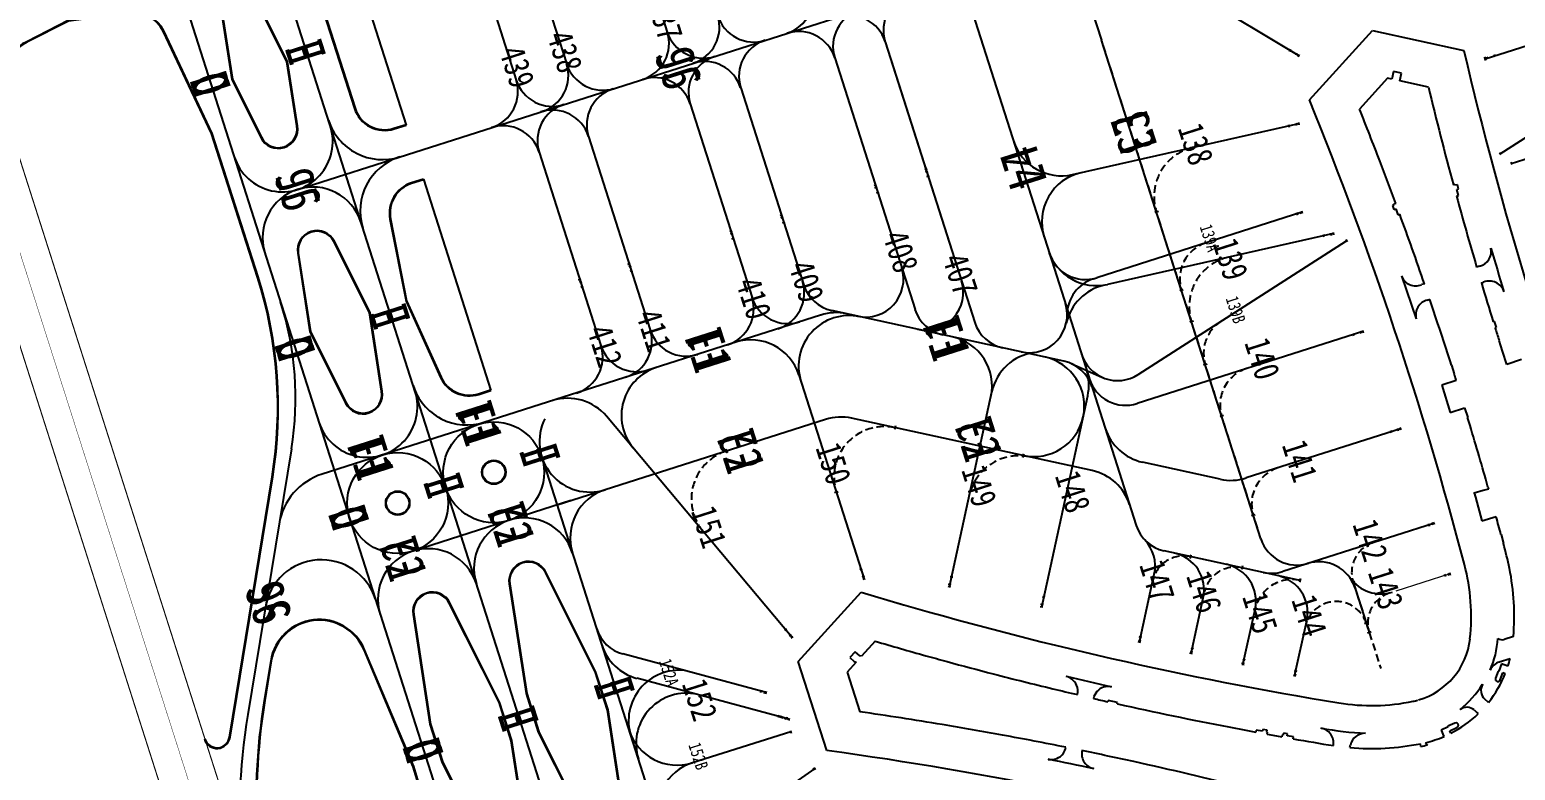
# Model space of a CAD drawing. Header units: millimetres. Extents: x -2014 to 2130, y -3279 to 3021.
# Drawn here: x -1270 to -92, y 58 to 645 of the extents above; entities that cross this region are included whole.
import ezdxf
from ezdxf.enums import TextEntityAlignment as Align

# ---------------------------------------------------------------- set-up
doc = ezdxf.new("R2010")
doc.units = ezdxf.units.MM
for name, pattern in [('DASHED', [19.05, 12.7, -6.35]), ('DASHEDX2', [1.5, 1, -0.5]), ('HIDDEN', [0.375, 0.25, -0.125])]:
    doc.linetypes.add(name, pattern=pattern)
for name, color, linetype in [('MapLayer_Axial_GSD_11', 14, 'Continuous'), ('MapLayer_Pushbackline', 6, 'DASHEDX2'), ('MapLayer_Runway_GSD_11', 50, 'Continuous'), ('MapLayer_RunwayAxial', 102, 'Continuous'), ('MapLayer_Stopbar_GSD_11', 1, 'DASHED'), ('MapLayer_Taxiway_GSD_11', 250, 'Continuous'), ('MapLayer_TaxiwayName_GSD_06', 170, 'Continuous'), ('MapLayer_TaxiwayNameWest', 170, 'Continuous'), ('MapLayer_Terminal_GSD_14', 136, 'Continuous')]:
    doc.layers.add(name, color=color, linetype=linetype)
doc.layers.add('MapLayer_ParkingName', color=7, linetype='Continuous', lineweight=0)
doc.styles.add('黑体', font='simhei.ttf', dxfattribs={"width": 0.8})

msp = doc.modelspace()

# ---------------------------------------------------------------- linework, layer by layer
at = {"layer": 'MapLayer_Axial_GSD_11', "ltscale": 0.3}
for p, q in [((-111.1, -2317), (-1197.1, 1086)), ((-1273.3, 1061.6), (-187.3, -2341.3)), ((-1057.9, 518.4), (-965.1, 548)), ((-865.5, 347.8), (-1038.5, 292.6)), ((-1062.9, 312.8), (-1097.4, 102.1)), ((-864.3, 306.2), (-557.8, -654.1)), ((-841.2, 271.6), (-966.4, 231.6))]:
    msp.add_line(p, q, dxfattribs=at)
at = {"layer": 'MapLayer_Axial_GSD_11', "ltscale": 0.25}
for p, q in [((-965.1, 548), (470.1, 1006.1)), ((-420.3, 636.8), (-486.7, 845)), ((-573.4, 817.4), (-463.6, 473.4)), ((-806.8, 774.9), (-764.8, 643.2)), ((-886.6, 749.4), (-844.5, 617.7)), ((-926.6, 736.7), (-884.6, 605)), ((-264.3, 624.6), (-347.2, 674.5)), ((-116.2, 622.1), (63.7, 679.5)), ((-294.1, 241.4), (-420.4, 636.8)), ((-592, 635.6), (-521, 413, 0)), ((-632, 622.8), (-568.3, 423.3)), ((-587.2, 620.7), (-521, 413)), ((-104.3, 546.7), (-12.7, 605.5)), ((-95.5, 539.1), (120.7, 608.1)), ((-706.6, 599), (-656.6, 442.5)), ((-746.6, 586.3), (-697.6, 432.6)), ((-443.4, 530.2), (-264.1, 570.6)), ((-827.3, 560.5), (-778.4, 407.1)), ((-866.4, 548), (-817.4, 394.7)), ((-261.6, 500.3), (-424.2, 448.4)), ((-236.6, 483.5), (-415.6, 443.1)), ((-463.6, 473.4), (-393, 252)), ((-391.5, 371.6), (-226.2, 477.7)), ((-643.2, 418.8), (-865.5, 347.8)), ((-450.3, 382.2, 0), (-634.4, 422.3, 0)), ((-213.3, 405.7), (-392.3, 348.6)), ((-444.5, 380.3, 0.1), (-419.8, 369.4)), ((-660.4, 371.3), (-608.7, 209.4, 0)), ((-427.5, 362.3), (-430.6, 367.8, 0.1)), ((-541.1, 203.2), (-507.4, 358)), ((-467.9, 187.2), (-431.4, 354.8)), ((-639.3, 336), (-852.1, 268.1)), ((-666, 163.3), (-812.9, 338.5)), ((-427.8, 295.4), (-618.6, 337)), ((-183.5, 328.6), (-305.7, 289.6)), ((-326.4, 288.7), (-388, 302.1, 0)), ((-157.1, 253.6), (-276.8, 215.4)), ((-263, 208.3, 0), (-370.8, 231.8)), ((-390.4, 159.4), (-378.6, 213.4)), ((-220.9, 207), (-208.2, 167.2)), ((-349.3, 150.4), (-339.2, 196.8)), ((-308.3, 141.5), (-298.7, 185.4)), ((-267.3, 132.5), (-257.7, 176.4)), ((-686.4, 119.4), (-800, 150.1)), ((-668.4, 98.2), (-789, 130.7)), ((-666.9, 88.2), (-744.7, 63.7)), ((-647.9, 59.2), (-736.2, -2.3))]:
    msp.add_line(p, q, dxfattribs=at)
at = {"layer": 'MapLayer_Axial_GSD_11', "linetype": 'ByBlock', "lineweight": 0, "ltscale": 0.25}
msp.add_line((-144.3, 213.6), (-187.1, 199.9), dxfattribs=at)
at = {"layer": 'MapLayer_Axial_GSD_11', "ltscale": 0.3}
for centre in [(-902.4, 294.1), (-978.6, 269.7)]:
    msp.add_circle(centre, 40, dxfattribs=at)
at = {"layer": 'MapLayer_Axial_GSD_11', "ltscale": 0.25}
for centre, radius, start, end in [((-678.9, 670.9), 30, 287.7, 17.7), ((-563.4, 644.7), 30, 107.7, 197.7), ((-603.4, 631.9), 30, 107.7, 197.7), ((-753.4, 647.1), 30, 287.7, 17.7), ((-696.2, 665.3), 30, 197.7, 287.7), ((-620.6, 626.5), 30, 17.7, 107.7), ((-793.4, 634.3), 30, 287.7, 17.7), ((-736.2, 652.5), 30, 197.7, 287.7), ((-678, 608.2), 30, 107.7, 197.7), ((-660.6, 613.7), 30, 17.7, 107.7), ((-873.2, 608.8), 30, 287.7, 17.7), ((-816, 627.1), 30, 197.7, 287.7), ((-718, 595.4), 30, 107.7, 197.7), ((-735.2, 589.9), 30, 17.7, 107.7), ((-913.2, 596.1), 30, 287.7, 17.7), ((-856, 614.3), 30, 197.7, 287.7), ((-775.2, 577.1), 30, 17.7, 107.7), ((-798.7, 569.6), 30, 107.7, 197.7), ((-837.8, 557.2, 0), 30, 107.7, 197.7004), ((-855.9, 551.4, 0), 30, 17.7004, 107.7), ((-895, 538.9, 0), 30, 17.7004, 107.7), ((-452.2, 569.2), 40, 197.7, 282.7), ((-427.8, 492.7), 40, 102.7, 197.7), ((-424.4, 482.1), 40, 197.7, 282.7), ((-433.3, 477), 30, 197.7, 287.6999), ((-607.5, 447.2, -0.3), 30, 257.7, 17.7), ((-686.2, 436.5, 0.1), 30, 287.7, 17.7), ((-628, 451.7, 0), 30, 197.7004, 257.7), ((-560.1, 436.8, -0.3), 30, 257.7, 17.7), ((-409.4, 403.5), 40, 102.7, 167.3151), ((-417.7, 419), 30, 107.7, 180.0971), ((-726.2, 423.8, 0.2), 30, 287.7, 17.7), ((-669.1, 442, 0.2), 30, 197.7, 287.7), ((-477.7, 418.9), 30, 257.7, 17.7), ((-631, 380.7), 40, 77.7, 107.7), ((-539.8, 432.4, -0.3), 30, 197.7, 257.7), ((-492.4, 422.1, -0.3), 30, 197.7, 257.7), ((-807, 398, 0.1), 30, 287.7, 17.7), ((-749.8, 416.2, 0.1), 30, 197.7, 287.7), ((-547.3, 362.4), 40, 347.7, 77.7), ((-846, 385.5, 0.1), 30, 287.7, 17.7), ((-788.9, 403.8, 0.1), 30, 197.7, 287.7), ((-698.5, 359.1), 40, 17.7, 107.7), ((-468.3, 349.5), 40, 97.7562, 167.7), ((-761.2, 339.1), 40, 107.7, 219.9831), ((-456.7, 352.9, 0.1), 30, 17.7, 77.7), ((-407.7, 396.8), 30, 197.7, 302.6999), ((-470.5, 363.3), 40, 347.7, 17.7), ((-401.4, 377.2), 30, 197.7, 287.7), ((-843.6, 312.8), 40, 39.9831, 107.7), ((-627.1, 297.9), 40, 77.7, 107.7), ((-474.1, 346.5), 40, 257.7, 347.7), ((-379.4, 341.2, 0), 40, 197.7, 257.7), ((-436.3, 256.3, -4.4), 40, 17.7, 77.7), ((-317.9, 327.7, 0), 40, 257.7, 287.7), ((-364.4, 261.1), 30, 197.7, 257.7), ((-407.9, 219.8), 30, 347.7, 43.5034), ((-265.5, 250.5), 30, 197.7152, 287.7), ((-369.1, 200.7), 30, 347.7, 77.7), ((-328, 191.8), 30, 347.7, 77.7), ((-285.9, 244), 30, 257.7, 287.7), ((-287, 182.8), 30, 347.7, 77.7), ((-248, 193.1), 30, 17.7, 107.7), ((-198.9, 227.7), 30, 215.1576, 287.7), ((-792.2, 179), 30, 197.7, 254.9241), ((-778.6, 169.3), 40, 197.7, 254.9583), ((-755.5, 97.1), 40, 83.0883, 197.7), ((-749.6, 78.9, 0), 40, 81.7555, 197.7), ((-757, 101.8), 40, 197.7, 287.4586), ((-732.7, 25.6), 40, 107.4586, 197.7)]:
    msp.add_arc(centre, radius, start, end, dxfattribs=at)
at = {"layer": 'MapLayer_Axial_GSD_11', "ltscale": 0.3}
for centre, radius, start, end in [((-1070.1, 556.5), 40, 197.7, 17.7), ((-990.6, 587.1), 45, 197.7, 287.7), ((-963.3, 501.4), 45, 107.7, 197.7), ((-1045.8, 480.3), 40, 17.7, 197.7), ((-1309.6, 353.2), 250, 350.7, 17.7), ((-1002.9, 346), 40, 197.7, 17.7), ((-923.5, 376.6), 45, 197.7, 287.7), ((-826.2, 318.4), 40, 153.1387, 287.6983), ((-1023.3, 245), 50, 107.7, 170.7), ((-801.8, 242.2), 40, 107.7017, 197.7064), ((-878.1, 217.9), 40, 17.7, 197.7), ((-1039.1, 179.7), 45, 17.7, 170.7), ((-954.3, 193.5), 40, 17.7, 197.7), ((-554.6, 13.2), 550, 170.7, 197.7)]:
    msp.add_arc(centre, radius, start, end, dxfattribs=at)
at = {"layer": 'MapLayer_Axial_GSD_11', "ltscale": 0.25, "extrusion": (9.65695e-09, 1.60585e-08, 1)}
msp.add_arc((-620.7, 378.4, 0), 40, 77.7, 197.7, dxfattribs=at)
at = {"layer": 'MapLayer_Axial_GSD_11', "ltscale": 0.25, "extrusion": (-8.86741e-08, 1.93341e-08, 1)}
msp.add_arc((-474.1, 346.5, 0), 40, 347.7, 77.7, dxfattribs=at)
at = {"layer": 'MapLayer_Pushbackline', "ltscale": 6}
for p, q in [((-294.1, 241.4), (-420.4, 636.8)), ((-375.4, 501, 0), (-378.3, 500.1, 0)), ((-355.6, 438.9), (-358.4, 437.9)), ((-347.6, 414), (-350.5, 413.1)), ((-336.7, 379.9), (-339.6, 379)), ((-583.8, 331), (-584.4, 328)), ((-323.7, 339), (-326.5, 338.1)), ((-718.3, 312.4), (-717.4, 309.6)), ((-482.3, 308.8), (-483, 305.9)), ((-629.3, 278.7), (-632.1, 277.8)), ((-298.6, 260.4), (-301.4, 259.5)), ((-349.7, 228.7), (-350.3, 225.8)), ((-308.6, 219.8), (-309.3, 216.9)), ((-262.7, 209.8, 0), (-263.4, 206.9, 0)), ((-219.5, 207.5), (-222.3, 206.6)), ((-220.9, 207), (-208.2, 167.2)), ((-209, 174.7), (-211.9, 173.8)), ((-206.7, 167.5), (-209.6, 166.5)), ((-208.1, 167), (-199, 138.4))]:
    msp.add_line(p, q, dxfattribs=at)
for centre, radius, start, end in [((-338.8, 512.8, 0), 40, 102.7, 197.7152), ((-328.4, 447.5), 30, 107.6999, 197.7), ((-310.9, 425.7), 40, 102.7, 197.7152), ((-309.5, 388.6), 30, 122.6999, 197.7), ((-296.5, 347.7), 30, 107.7, 197.716), ((-592.6, 290.4), 40, 77.7, 197.7), ((-705.7, 272.9), 40, 107.7, 219.9831), ((-486.2, 267.2), 40, 77.7, 167.7), ((-271.4, 269.1), 30, 107.7, 197.7152), ((-197.1, 214.6), 25, 107.7, 197.7), ((-355.3, 202.8), 25, 77.7, 167.7), ((-314.3, 193.9), 25, 77.7, 167.7), ((-269.4, 179, 0), 30, 77.7, 167.7), ((-234.3, 166.6), 25, 17.7, 167.7), ((-184.3, 174.6), 25, 107.7, 197.7)]:
    msp.add_arc(centre, radius, start, end, dxfattribs=at)
at = {"layer": 'MapLayer_Runway_GSD_11', "const_width": 0.9}
for points in [[(-1432.1, 1024.6), (-337.5, -2405)], [(-1474.9, 1010.9), (-380.4, -2418.7)]]:
    msp.add_lwpolyline(points, dxfattribs=at)
at = {"layer": 'MapLayer_RunwayAxial', "const_width": 0.346}
msp.add_lwpolyline([(-1453.5, 1017.8), (-359, -2411.8)], dxfattribs=at)
at = {"layer": 'MapLayer_Stopbar_GSD_11', "linetype": 'Continuous', "extrusion": (-0.000501994, 0.000150273, 1)}
for p, q in [((-270.7, 629.6), (-271.7, 627.9)), ((-265.5, 626.5), (-266.5, 624.8)), ((-263.8, 625.4), (-264.8, 623.7))]:
    msp.add_line(p, q, dxfattribs=at)
at = {"layer": 'MapLayer_Stopbar_GSD_11', "linetype": 'Continuous'}
for p, q in [((-108.2, 623.6, 3.9), (-108.9, 625.5, 3.9)), ((-108.2, 623.6), (-108.9, 625.5)), ((-115.7, 620.7), (-116.6, 623.6)), ((-115.9, 621.2), (-116.5, 623.1)), ((-114, 621.8, 3.9), (-114.6, 623.7, 3.9)), ((-114, 621.8), (-114.6, 623.7)), ((-272.1, 569.8, 0), (-271.7, 567.9, 0)), ((-272.1, 569.8), (-271.7, 567.9)), ((-266.3, 571.1, 0), (-265.8, 569.2, 0)), ((-266.3, 571.1), (-265.8, 569.2)), ((-264.3, 571.6, 0), (-263.9, 569.6, 0)), ((-264.3, 571.6), (-263.9, 569.6)), ((-95.8, 540.1, 0), (-95.2, 538.2, 0)), ((-95.8, 540.1), (-95.2, 538.2)), ((-265.8, 500, 0), (-265.1, 498.1, 0)), ((-265.8, 500), (-265.1, 498.1)), ((-262.9, 500.9, 0), (-262.3, 499, 0)), ((-262.9, 500.9), (-262.3, 499)), ((-261.9, 501.2), (-261.3, 499.3, 0)), ((-261.9, 501.2), (-261.3, 499.3)), ((-690.5, 119.5), (-690, 121.5)), ((-687.6, 118.7), (-687.1, 120.7)), ((-686.6, 118.5), (-686.1, 120.4))]:
    msp.add_line(p, q, dxfattribs=at)
at = {"layer": 'MapLayer_Stopbar_GSD_11', "linetype": 'Continuous', "extrusion": (-0.087556, -0.057945, 0.994473)}
msp.add_line((-103.7, 545.9, 4.3), (-104.8, 547.5, 4.3), dxfattribs=at)
msp.add_line((-103.7, 545.9, 4.3), (-104.8, 547.5, 4.3), dxfattribs=at)
at = {"layer": 'MapLayer_Stopbar_GSD_11', "linetype": 'Continuous', "extrusion": (-0.031921, 0.100022, 0.994473)}
for p, q in [((-560.7, 534.3), (-558.8, 534.9)), ((-560.1, 532.4, 0), (-558.2, 533, 0)), ((-600.8, 521.5), (-598.8, 522.1)), ((-600.1, 519.6), (-598.2, 520.2)), ((-558.9, 528.6, 0), (-557, 529.2, 0)), ((-598.9, 515.8), (-597, 516.4)), ((-675.3, 497.7), (-673.4, 498.4)), ((-674.7, 495.8), (-672.8, 496.4)), ((-715.3, 485), (-713.4, 485.6)), ((-714.7, 483.1), (-712.8, 483.7)), ((-673.5, 492), (-671.6, 492.6)), ((-713.5, 479.3), (-711.6, 479.9)), ((-796, 459.2), (-794.1, 459.8)), ((-795.4, 457.3), (-793.5, 457.9)), ((-794.2, 453.5), (-792.3, 454.1)), ((-835.1, 446.7), (-833.2, 447.3)), ((-834.5, 444.8), (-832.6, 445.4)), ((-833.3, 441), (-831.4, 441.6))]:
    msp.add_line(p, q, dxfattribs=at)
at = {"layer": 'MapLayer_Stopbar_GSD_11', "linetype": 'Continuous', "extrusion": (-0.00064251, 0.000446136, 1)}
for p, q in [((-238.8, 484, 0), (-238.4, 482, 0)), ((-238.8, 484), (-238.4, 482)), ((-236.8, 484.4, 0), (-236.4, 482.5, 0)), ((-236.8, 484.4), (-236.4, 482.5)), ((-244.7, 482.7, 0), (-244.2, 480.7, 0)), ((-244.7, 482.7), (-244.2, 480.7))]:
    msp.add_line(p, q, dxfattribs=at)
at = {"layer": 'MapLayer_Stopbar_GSD_11', "linetype": 'Continuous', "extrusion": (9.11058e-05, 5.35693e-05, 1)}
msp.add_line((-226.8, 478.6, 0), (-225.7, 476.9, 0), dxfattribs=at)
msp.add_line((-226.8, 478.6, 0), (-225.7, 476.9, 0), dxfattribs=at)
at = {"layer": 'MapLayer_Stopbar_GSD_11', "linetype": 'Continuous', "extrusion": (-0.000443997, -0.000278291, 1)}
for p, q in [((-221.2, 404.2), (-220.6, 402.3)), ((-215.5, 406.1), (-214.9, 404.2)), ((-213.6, 406.7), (-213, 404.8)), ((-191.4, 327.2), (-190.8, 325.3)), ((-185.7, 329), (-185.1, 327.1)), ((-183.8, 329.6), (-183.2, 327.7))]:
    msp.add_line(p, q, dxfattribs=at)
at = {"layer": 'MapLayer_Stopbar_GSD_11', "linetype": 'Continuous', "extrusion": (0.100022, 0.031921, 0.994473)}
for p, q in [((-161.2, 253.4), (-160.6, 251.4)), ((-158.4, 254.3), (-157.8, 252.4)), ((-157.4, 254.6), (-156.8, 252.7)), ((-148.4, 213.3), (-147.8, 211.4)), ((-145.6, 214.2), (-145, 212.3)), ((-144.6, 214.6), (-144, 212.6))]:
    msp.add_line(p, q, dxfattribs=at)
at = {"layer": 'MapLayer_Stopbar_GSD_11', "linetype": 'Continuous', "extrusion": (-0.000278115, 0.000444108, 1)}
for p, q in [((-610.3, 217.3, 0), (-612.2, 216.7, 0)), ((-610.3, 217.3), (-612.2, 216.7)), ((-607.9, 209.7, 0), (-609.8, 209.1, 0)), ((-607.9, 209.7), (-609.8, 209.1))]:
    msp.add_line(p, q, dxfattribs=at)
at = {"layer": 'MapLayer_Stopbar_GSD_11', "linetype": 'Continuous', "extrusion": (0.000377363, 0.000158702, 1)}
for p, q in [((-610.2, 217.3, 0), (-612.1, 216.7, 0)), ((-608.4, 211.6, 0), (-610.3, 211, 0)), ((-608.4, 211.6, 0), (-610.3, 211, 0)), ((-607.8, 209.7, 0), (-609.7, 209.1, 0))]:
    msp.add_line(p, q, dxfattribs=at)
at = {"layer": 'MapLayer_Stopbar_GSD_11', "linetype": 'Continuous', "extrusion": (-1.88009e-05, 0.000523666, 1)}
for p, q in [((-540.2, 203), (-542.2, 203.4)), ((-538.5, 210.8), (-540.5, 211.2)), ((-465.3, 194.8), (-467.3, 195.2)), ((-467, 187), (-469, 187.4))]:
    msp.add_line(p, q, dxfattribs=at)
at = {"layer": 'MapLayer_Stopbar_GSD_11', "linetype": 'Continuous', "extrusion": (0.000406157, -5.12414e-05, 1)}
for p, q in [((-540.1, 202.9, 0), (-542.1, 203.4, 0)), ((-540.1, 202.9, 0), (-542.1, 203.4, 0)), ((-539.7, 204.9, 0), (-541.7, 205.3, 0)), ((-538.4, 210.8, 0), (-540.4, 211.2, 0)), ((-538.4, 210.8, 0), (-540.4, 211.2, 0)), ((-466.5, 188.9, 0), (-468.5, 189.4, 0)), ((-466.5, 188.9, 0), (-468.5, 189.4, 0))]:
    msp.add_line(p, q, dxfattribs=at)
at = {"layer": 'MapLayer_Stopbar_GSD_11', "linetype": 'Continuous', "extrusion": (-0.000425295, 0.000305995, 1)}
for p, q in [((-670.4, 170, 3.1), (-671.9, 168.7, 3.1)), ((-670.4, 170), (-671.9, 168.7)), ((-666.5, 165.4, 3.1), (-668.1, 164.1, 3.1)), ((-666.5, 165.4), (-668.1, 164.1)), ((-665.3, 163.9, 3.1), (-666.8, 162.6, 3.1)), ((-665.3, 163.9), (-666.8, 162.6))]:
    msp.add_line(p, q, dxfattribs=at)
at = {"layer": 'MapLayer_Stopbar_GSD_11', "linetype": 'Continuous', "extrusion": (-0.022367, -0.102582, 0.994473)}
for p, q in [((-389.4, 159.2, 0), (-391.4, 159.6, 0)), ((-389.4, 159.2), (-391.4, 159.6)), ((-389.2, 160.1, 0), (-391.1, 160.6, 0)), ((-389.2, 160.1), (-391.1, 160.6)), ((-388.6, 163.1, 0), (-390.5, 163.5, 0)), ((-388.6, 163.1), (-390.5, 163.5)), ((-347.5, 154.1, 0), (-349.5, 154.5, 0)), ((-347.5, 154.1), (-349.5, 154.5)), ((-348.4, 150.2), (-350.3, 150.7)), ((-348.4, 150.2), (-350.3, 150.7)), ((-348.2, 151.2, 0), (-350.1, 151.6)), ((-348.2, 151.2), (-350.1, 151.6)), ((-307.3, 141.3, 0), (-309.3, 141.7, 0)), ((-307.3, 141.3), (-309.3, 141.7)), ((-307.1, 142.3, 0), (-309.1, 142.7, 0)), ((-307.1, 142.3), (-309.1, 142.7)), ((-306.5, 145.2, 0), (-308.4, 145.6, 0)), ((-306.5, 145.2), (-308.4, 145.6)), ((-266.3, 132.3, 0), (-268.2, 132.8, 0)), ((-266.3, 132.3), (-268.2, 132.8)), ((-266.1, 133.3, 0), (-268, 133.7, 0)), ((-265.4, 136.2), (-267.4, 136.6))]:
    msp.add_line(p, q, dxfattribs=at)
at = {"layer": 'MapLayer_Stopbar_GSD_11', "linetype": 'Continuous', "extrusion": (-0.008018, 0.002375, 0.999965)}
for p, q in [((-676.2, 101.4), (-676.8, 99.5)), ((-674.3, 100.9), (-674.9, 99)), ((-673.5, 100.7), (-674, 98.7)), ((-671.1, 100), (-671.7, 98.1)), ((-670.1, 99.8), (-670.6, 97.8)), ((-668.1, 99.2), (-668.6, 97.3))]:
    msp.add_line(p, q, dxfattribs=at)
at = {"layer": 'MapLayer_Stopbar_GSD_11', "linetype": 'Continuous', "extrusion": (0.000101984, 2.77345e-05, 1)}
msp.add_line((-667.2, 89.2, 0), (-666.6, 87.3, 0), dxfattribs=at)
at = {"layer": 'MapLayer_Stopbar_GSD_11', "linetype": 'Continuous', "extrusion": (3.04485e-05, -1.49808e-05, 1)}
for p, q in [((-648.1, 57.8, 0), (-649.2, 59.4, 0)), ((-648.1, 57.8), (-649.2, 59.4)), ((-648.4, 60, 0), (-647.3, 58.4, 0)), ((-648.4, 60), (-647.3, 58.4))]:
    msp.add_line(p, q, dxfattribs=at)
at = {"layer": 'MapLayer_Taxiway_GSD_11'}
for p, q in [((-1018.9, 716.7), (-971.9, 569.5)), ((-958.2, 526.6), (-904.7, 358.9))]:
    msp.add_line(p, q, dxfattribs=at)
at = {"layer": 'MapLayer_Taxiway_GSD_11', "ltscale": 50}
for p, q in [((-255.6, 589.5), (-205.7, 644.4)), ((-205.7, 644.4), (-133.2, 628.6)), ((-660.9, 144.1), (-611.1, 198.9)), ((-611.1, 198.9), (-577.5, 189.1)), ((-611.1, 198.9), (-577.5, 189.1)), ((-638.3, 73.4), (-660.9, 144.1))]:
    msp.add_line(p, q, dxfattribs=at)
at = {"layer": 'MapLayer_Taxiway_GSD_11'}
for points in [[(-1018.9, 716.7), (-1030.9, 711, 0.377089), (-1044.2, 680.8), (-1012.8, 582.6, 0.414214), (-981.4, 566.4), (-971.9, 569.5)], [(-1018.7, 716.2), (-1030.7, 710.6, 0.377089), (-1043.7, 680.9), (-1012.4, 582.8, 0.414214), (-981.6, 566.9), (-972, 569.9)], [(-1089.3, 449), (-1125.7, 562.9), (-1164.1, 644.3, 0.317473), (-1191, 658.6), (-1239.8, 652.5), (-1272.8, 635.6, 0.36702), (-1293, 587.2, 0.36702)], [(-1089.8, 448.9), (-1126.2, 562.8), (-1164.5, 644, 0.317404), (-1191, 658.1), (-1239.7, 652), (-1272.6, 635.1, 0.36702), (-1292.5, 587.3)], [(-958.2, 526.6), (-967.7, 523.6, 0.380661), (-984.7, 494.9), (-972, 429.8), (-944.6, 369.4, 0.380661), (-914.2, 355.9), (-904.7, 358.9)], [(-958.1, 526.1), (-967.6, 523.1, 0.380661), (-984.2, 495), (-971.5, 430), (-944.2, 369.6, 0.380661), (-914.4, 356.4), (-904.9, 359.4)], [(-1131.9, 82.4, 0.788339), (-1111.5, 83.9), (-1077.7, 290.5, 0.118358), (-1089.3, 449, 0.118358)], [(-1131.4, 82.6, 0.788339), (-1112, 84), (-1078.2, 290.6, 0.118358), (-1089.8, 448.9)], [(-866.6, 88.2), (-827.2, 9.6, 0.854765), (-798.9, 18.6), (-812.3, 105.5), (-822, 136), (-861.5, 214.6, 0.854765), (-889.7, 205.6), (-876.3, 118.7), (-866.6, 88.2)], [(-1010.3, -298.7, 0.788336), (-989.9, -297.2), (-956.1, -90.6, 0.104639), (-962.6, 50.2), (-965.9, 60.7), (-1004.9, 153.4, 0.752633), (-1079.3, 144.6), (-1084.4, 113.2, 0.118358), (-1067.3, -119.9, 0.118358)], [(-1009.8, -298.5, 0.788336), (-990.4, -297.1), (-956.6, -90.5, 0.104629), (-963.1, 50.1), (-966.4, 60.5), (-1005.3, 153.2, 0.752633), (-1078.8, 144.5), (-1083.9, 113.1, 0.118358), (-1066.8, -119.7)]]:
    msp.add_lwpolyline(points, format="xyb", dxfattribs=at)
for points in [[(-1087.2, 559.6, 0.856657), (-1058, 568.9), (-1065.9, 619.8), (-1088.9, 665.8, 0.856657), (-1118.1, 656.5), (-1110.2, 605.6)], [(-1086.7, 559.8, 0.856657), (-1058.5, 568.8), (-1066.4, 619.6), (-1089.4, 665.6, 0.856657), (-1117.6, 656.6), (-1109.7, 605.8)], [(-990.8, 358.4), (-1000.5, 420.7), (-1028.7, 477.2, 0.856657), (-1057.9, 467.9), (-1048.2, 405.5), (-1020, 349, 0.856657)], [(-991.3, 358.3), (-1001, 420.6), (-1029.2, 477, 0.856657), (-1057.4, 468), (-1047.7, 405.7), (-1019.5, 349.3, 0.856657)], [(-867.1, 88), (-827.6, 9.4, 0.854765), (-798.4, 18.7), (-811.8, 105.6), (-821.6, 136.2), (-861, 214.8, 0.854765), (-890.2, 205.5), (-876.8, 118.6)], [(-874.6, -5.6), (-888, 81.3), (-897.8, 111.9), (-937.2, 190.5, 0.854765), (-966.4, 181.2), (-953, 94.3), (-943.3, 63.7), (-903.8, -14.9, 0.854765)], [(-875.1, -5.7), (-888.5, 81.2), (-898.2, 111.7), (-937.7, 190.3, 0.854765), (-965.9, 181.3), (-952.5, 94.4), (-942.8, 63.9), (-903.4, -14.7, 0.854765)]]:
    msp.add_lwpolyline(points, format="xyb", close=True, dxfattribs=at)
for centre, radius in [((-902.4, 294.1), 9.5), ((-902.4, 294.1), 9), ((-978.6, 269.7), 9.5), ((-978.6, 269.7), 9)]:
    msp.add_circle(centre, radius, dxfattribs=at)
at = {"layer": 'MapLayer_Taxiway_GSD_11', "ltscale": 50}
for centre, radius, start, end in [((2758.4, 1306.7), 2970, 193.1975, 200.7), ((-3005.4, -532.8), 2970, 14.7, 22.2025), ((-289.3, 179.8), 162, 353.7, 14.7), ((247.6, 3042.2), 2970, 253.6193, 260.7), ((-184.9, 168.3), 57, 286.2262, 353.7), ((-206.2, 271.1), 162, 260.7, 281.7), ((-184.9, 168.3), 57, 281.7, 285.5368), ((-1041.3, -2869.1), 2970, 74.7, 82.2025)]:
    msp.add_arc(centre, radius, start, end, dxfattribs=at)
at = {"layer": 'MapLayer_Terminal_GSD_14', "color": 3}
for p, q in [((-193.6, 606.6), (-215.8, 582.2)), ((-190.3, 605.9), (-193.6, 606.6)), ((-189, 611.9), (-190.3, 605.9)), ((-182.7, 610.6), (-189, 611.9)), ((-184, 604.5), (-182.7, 610.6)), ((-161.3, 599.6), (-184, 604.5)), ((-139.9, 522.3), (-141.4, 521.9)), ((-139.7, 521.7), (-139.9, 522.3)), ((-138.2, 522.1), (-139.7, 521.7)), ((-138.8, 518.5), (-137.4, 518.9)), ((-137.5, 513.6), (-138.8, 518.5)), ((-137.4, 518.9), (-138.2, 522.1)), ((-187.1, 507.3), (-188.6, 506.8)), ((-188.6, 506.8), (-188.3, 506.1)), ((-139, 513.1), (-137.5, 513.6)), ((-188.3, 506.1), (-189.7, 505.6)), ((-189.7, 505.6), (-188.6, 502.5)), ((-188.6, 502.5), (-187.2, 503)), ((-187.2, 503), (-185.4, 498.2)), ((-185.4, 498.2), (-183.9, 498.8)), ((-182.6, 450), (-170.9, 415.7)), ((-120.7, 457.5), (-123, 456.8)), ((-164.4, 443.6), (-166.6, 442.9)), ((-119.3, 444.3), (-117.5, 444.9)), ((-162, 430.7), (-160.2, 431.3)), ((-108.8, 413.6), (-109.8, 413.3)), ((-107.3, 409), (-108.8, 413.6)), ((-108.4, 408.7), (-107.3, 409)), ((-102.5, 390.1), (-105.2, 398.7)), ((-99.1, 379.7), (-102.5, 390.1)), ((-143, 379.1), (-140.8, 372.1)), ((-87.5, 383.5), (-99.1, 379.7)), ((-139.2, 367), (-150.6, 363.2)), ((-150.6, 363.2), (-143.9, 341.6)), ((-143.9, 341.6), (-132.5, 345.3)), ((-132.5, 345.3), (-130.1, 337.6)), ((-117.8, 279.6), (-125, 277.6)), ((-125, 277.6), (-125, 277.7)), ((-125, 277.7), (-124, 274.3)), ((-124, 274.3), (-118.9, 255.7)), ((-113.5, 280.8), (-117.8, 279.6)), ((-114, 282.4), (-113.5, 280.8)), ((-118.9, 255.7), (-107.5, 258.9)), ((-103.6, 244.8), (-101.7, 237.6)), ((-599.9, 160.1), (-610.7, 148.2)), ((-93.8, 163.8), (-101.1, 161.5)), ((-614.9, 143.6), (-622.1, 135.6)), ((-615.8, 151.8), (-620.1, 147.1)), ((-620.1, 147.1), (-616.7, 144)), ((-616.7, 144), (-614.9, 143.6)), ((-612.2, 148.5), (-615.8, 151.8)), ((-610.7, 148.2), (-612.2, 148.5)), ((-103.4, 142.1), (-105.5, 136.3)), ((-105, 143.7), (-96.5, 146.4)), ((-98.2, 140.2), (-103.4, 142.1)), ((-622.1, 135.6), (-612.1, 104.2)), ((-106, 136.4), (-108, 130.8)), ((-105.5, 136.3), (-106, 136.4)), ((-104.3, 129.4), (-102.2, 135.1)), ((-102.2, 135.1), (-102.1, 135.3)), ((-102.1, 135.3), (-100.3, 134.6)), ((-415.2, 113.2), (-415.4, 112.1)), ((-407.9, 111.6), (-415.2, 113.2)), ((-408.1, 110.5), (-407.9, 111.6)), ((-407.8, 110.4), (-408.1, 110.5)), ((-113.6, 111.5), (-116.6, 114.2)), ((-140.4, 95.2), (-145.8, 92.7)), ((-124.9, 105.6), (-122.5, 103.4)), ((-297.8, 89.6), (-298.1, 88)), ((-292.8, 88.7), (-297.8, 89.6)), ((-292.5, 90.2), (-292.8, 88.7)), ((-289.2, 89.6), (-292.5, 90.2)), ((-289.5, 88.1), (-289.2, 89.6)), ((-288.8, 88), (-289.5, 88.1)), ((-289.1, 86.4), (-288.8, 88)), ((-277.1, 85.9), (-277.4, 84.3)), ((-276.4, 85.7), (-277.1, 85.9)), ((-276.2, 87.2), (-276.4, 85.7)), ((-272.9, 86.6), (-276.2, 87.2)), ((-273.2, 85.2), (-272.9, 86.6)), ((-268.1, 84.3), (-273.2, 85.2)), ((-268.4, 82.7), (-268.1, 84.3)), ((-145.6, 92.3), (-151.2, 89.6)), ((-151.2, 89.6), (-148.9, 84.6)), ((-145.8, 92.7), (-145.6, 92.3)), ((-144.3, 89), (-138.6, 91.6)), ((-143.4, 87.1), (-144.3, 89)), ((-223.6, 75.7), (-223.1, 77.7)), ((-167.2, 76.6), (-167.6, 78.8))]:
    msp.add_line(p, q, dxfattribs=at)
for centre, radius, start, end in [((2758.4, 1306.7), 3004.1, 193.6141, 195.143), ((-3005.4, -532.8), 3004.1, 20.9468, 21.7859), ((-3005.4, -532.8), 3004.1, 20.257, 20.9468), ((2758.4, 1306.7), 3004.1, 195.3166, 196.4337), ((-3005.4, -532.8), 3004.1, 18.9663, 20.0834), ((-123.5, 469.3), 12.1, 283.3634, 12.2078), ((2758.4, 1306.7), 2989, 196.2179, 196.9098), ((-171.2, 454), 12.1, 199.4522, 292.1607), ((2758.4, 1306.7), 3004.1, 196.6817, 197.3007), ((-112.9, 433.7), 12.1, 17.0449, 112.1427), ((-159.2, 418.9), 12.1, 103.3147, 195.2698), ((-3005.4, -532.8), 3004.1, 17.6709, 18.7183), ((2758.4, 1306.7), 3004.1, 197.3932, 197.592), ((-684.5, 198), 570.9, 17.2115, 17.7461), ((-3005.4, -532.8), 3004.1, 16.7152, 16.8422), ((-3005.4, -532.8), 3004.1, 15.7454, 16.7152), ((-1448.4, -111.1), 1391, 14.8223, 15.4257), ((-453.7, 141.3), 364.9, 12.1196, 15.3014), ((-289.3, 179.8), 196.1, 355.3239, 11.2205), ((247.6, 3042.2), 3004.1, 253.6141, 254.4091), ((-184.8, 168.2), 78.9, 336.747, 355.7176), ((-102.7, 167.3), 6.03, 235.1352, 285.4063), ((247.6, 3042.2), 3004.1, 254.4091, 254.7442), ((247.6, 3042.2), 3004.1, 254.7442, 255.4653), ((-101.3, 132.2), 12, 107.7013, 156.1538), ((-186.7, 168.8), 93, 342.1266, 346.0576), ((247.6, 3042.2), 3004.1, 255.4653, 255.9398), ((247.6, 3042.2), 2992, 256.5481, 257.2537), ((-451.3, 120.5), 12.1, 52.6241, 76.4825), ((-451.2, 120.6), 11.9, 23.2426, 52.6241), ((-184.9, 168.3), 91.1, 321.4763, 338.3177), ((-106.1, 130.1), 2, 160.2133, 338.7639), ((247.6, 3042.2), 3004.1, 255.9398, 256.3933), ((247.6, 3042.2), 3004.1, 256.3933, 256.7771), ((-451.3, 120.6), 12.1, 346.2975, 23.2426), ((-415.2, 112.2), 12, 138.1602, 167.6167), ((-415.2, 112.2), 12, 77.2982, 138.1602), ((-189.6, 171.8), 84.8, 309.0758, 327.2553), ((-110.2, 121.1), 9.36, 148.7749, 226.8989), ((209.4, 2874.2), 2831.9, 257.0151, 257.2538), ((247.6, 3042.2), 3004.1, 257.3979, 259.1194), ((-130.8, 98.7), 9.02, 49.9212, 126.3563), ((-1041.3, -2869.1), 3004.1, 80.5246, 81.7859), ((-185.3, 168.9), 91.9, 297.1062, 313.6843), ((-139.5, 93.4), 2, 295.7773, 116.0454), ((-125, 100.8), 3.58, 28.5697, 46.6799), ((-1041.3, -2869.1), 3004.1, 79.5986, 80.5246), ((-1041.3, -2869.1), 3004.1, 78.6229, 79.5986), ((247.6, 3042.2), 3004.1, 259.1194, 259.535), ((247.6, 3042.2), 3004.1, 259.7086, 259.936), ((245.5, 3029.9), 2991.7, 260.1094, 260.7287), ((-197.7, 357.1), 270.3, 259.6333, 267.1701), ((-248.4, 79.4), 12, 350.1344, 80.4976), ((-211.4, 75.1), 12, 88.4402, 167.7029), ((-184.9, 168.2), 91.1, 283.5611, 293.3086), ((-460.5, 78.2), 12, 258.8009, 325.2779), ((-460.5, 78.2), 12, 325.2779, 349.1337), ((-424.2, 70.8), 12, 167.7861, 214.6152), ((-1041.3, -2869.1), 3004.1, 77.572, 78.375), ((-206.2, 271.1), 196.1, 264.9227, 281.35), ((-184.9, 168.3), 93.3, 280.941, 284.302), ((-159.5, 81.6), 4.48, 205.726, 238.3965), ((-1041.3, -2869.1), 2992, 78.1461, 78.8521), ((-424.2, 70.8), 12, 214.6152, 258.145), ((-1041.3, -2869.1), 3004.1, 75.865, 77.572)]:
    msp.add_arc(centre, radius, start, end, dxfattribs=at)

# ---------------------------------------------------------------- texts
at = {"layer": 'MapLayer_ParkingName', "color": 3, "style": '黑体', "width": 0.8}
for s, height, p in [('437', 20, (-780.8, 665.7)), ('438', 20, (-860.4, 640.3)), ('439', 20, (-898.3, 628.2)), ('138', 20, (-360.1, 567)), ('408', 20, (-594.1, 481.8)), ('139A', 10, (-342.7, 488.8)), ('139', 20, (-332.5, 475.7)), ('409', 20, (-668.8, 457.9)), ('407', 20, (-546.7, 463.6)), ('410', 20, (-710.6, 444.6)), ('139B', 10, (-322.1, 431.9)), ('411', 20, (-789.8, 419.3)), ('412', 20, (-828.7, 406.9)), ('140', 20, (-307.3, 396.8)), ('141', 20, (-277.6, 315.7)), ('150', 20, (-647.4, 313.6)), ('149', 20, (-531.8, 295.9)), ('148', 20, (-457.6, 291.3)), ('151', 20, (-746.2, 263.4)), ('142', 20, (-221.6, 252.8)), ('147', 20, (-390.7, 220.6)), ('146', 20, (-353.5, 211.9)), ('143', 20, (-209.4, 214.6)), ('145', 20, (-309.1, 195.4)), ('144', 20, (-270.1, 192.9)), ('152A', 10, (-771.5, 144.3)), ('152', 20, (-753.4, 126.3)), ('152B', 10, (-748.2, 77.9))]:
    msp.add_text(s, height=height, rotation=287.7, dxfattribs=at).set_placement(p)
at = {"layer": 'MapLayer_TaxiwayName_GSD_06', "color": 7, "style": '黑体', "width": 0.8}
for s, p in [('E', (-1051.7, 627.5)), ('J5', (-756.1, 614.7)), ('E', (-984.8, 417.7)), ('F1', (-914.6, 333)), ('F', (-865.8, 307.8)), ('E', (-942, 283.5)), ('F2', (-889, 252.9)), ('F', (-806.8, 123.1)), ('E', (-883, 98.8))]:
    msp.add_text(s, height=30, rotation=287.7, dxfattribs=at).set_placement(p, align=Align.MIDDLE_CENTER)
at = {"layer": 'MapLayer_TaxiwayName_GSD_06', "color": 7, "linetype": 'HIDDEN', "style": '黑体', "width": 0.8}
for s, p in [('D', (-1127.2, 602.1)), ('L3', (-394.9, 563.6)), ('L4', (-482.4, 535.6)), ('J5', (-1057.8, 518.4)), ('F1', (-543.8, 400.4)), ('D', (-1060.2, 392.4)), ('F1', (-732.5, 391.1)), ('F2', (-518.3, 320.4)), ('F1', (-1000.2, 305.7)), ('F2', (-706.9, 311)), ('D', (-1017.4, 258.2)), ('F2', (-974.6, 225.6)), ('S6', (-1081.1, 190.7)), ('D', (-958.5, 73.5))]:
    msp.add_text(s, height=30, rotation=287.7, dxfattribs=at).set_placement(p, align=Align.MIDDLE_CENTER)
at = {"layer": 'MapLayer_TaxiwayNameWest', "color": 5, "linetype": 'HIDDEN', "style": '黑体', "width": 0.8}
for s, p in [('E', (-1051.7, 627.5)), ('J5', (-756.1, 614.7)), ('D', (-1127.2, 602.1)), ('L3', (-394.9, 563.6)), ('L4', (-482.4, 535.6)), ('J5', (-1057.8, 518.4)), ('E', (-984.8, 417.7)), ('F1', (-543.8, 400.4)), ('D', (-1060.2, 392.4)), ('F1', (-732.5, 391.1)), ('F1', (-914.6, 333)), ('F2', (-518.3, 320.4)), ('F1', (-1000.2, 305.7)), ('F2', (-706.9, 311)), ('F', (-865.8, 307.8)), ('E', (-942, 283.5)), ('F2', (-889, 252.9)), ('D', (-1017.4, 258.2)), ('F2', (-974.6, 225.6)), ('S6', (-1081.1, 190.7)), ('F', (-806.8, 123.1)), ('E', (-883, 98.8)), ('D', (-958.5, 73.5))]:
    msp.add_text(s, height=30, rotation=107.7, dxfattribs=at).set_placement(p, align=Align.MIDDLE_CENTER)

doc.saveas('drawing.dxf')
